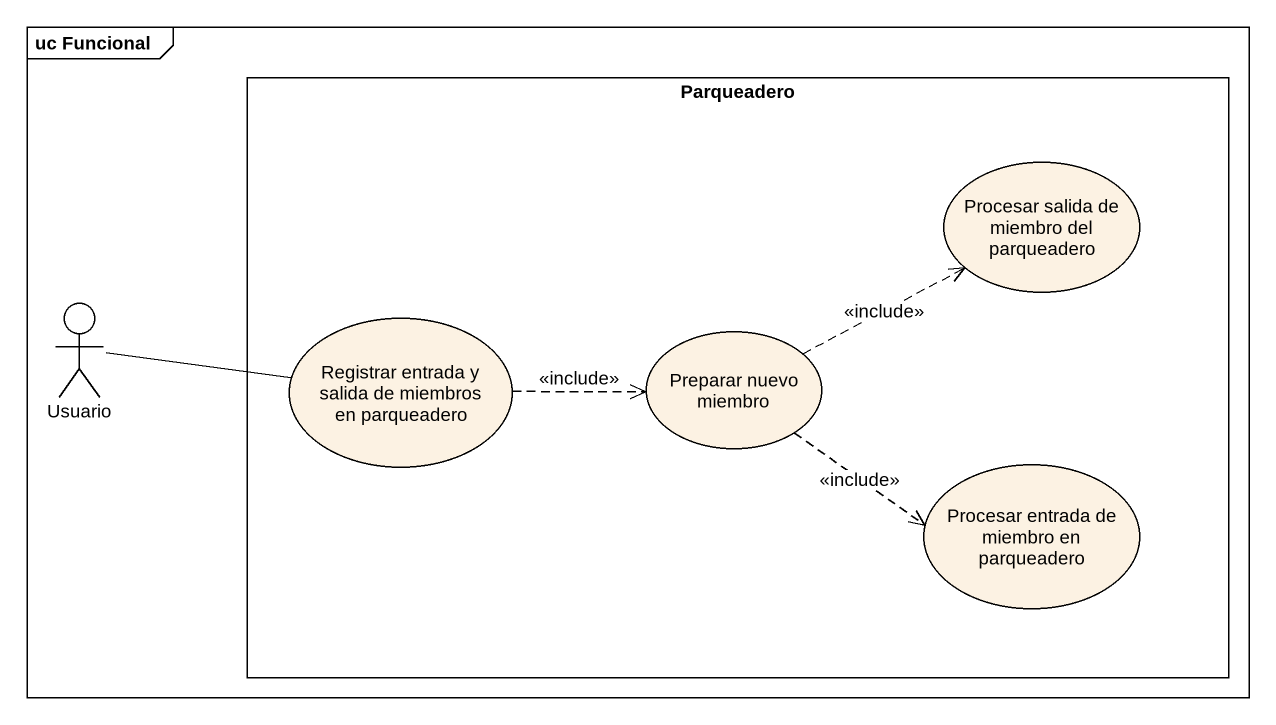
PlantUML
@startuml
mainframe uc Funcional
rectangle Parqueadero {
  usecase "Procesar salida de miembro del parqueadero" as Procesar_salida_de_miembro
  usecase "Registrar entrada y salida de miembros en parqueadero" as Registrar_entrada_y_salida
  usecase "Preparar nuevo miembro" as Preparar_nuevo_miembro
  usecase "Procesar entrada de miembro en parqueadero" as Procesar_entrada_de_miembro
}
actor Usuario
Usuario -right- Registrar_entrada_y_salida
Registrar_entrada_y_salida .right.> Preparar_nuevo_miembro : <<include>>
Preparar_nuevo_miembro .right.> Procesar_salida_de_miembro : <<include>>
Preparar_nuevo_miembro .right.> Procesar_entrada_de_miembro : <<include>>
@enduml
